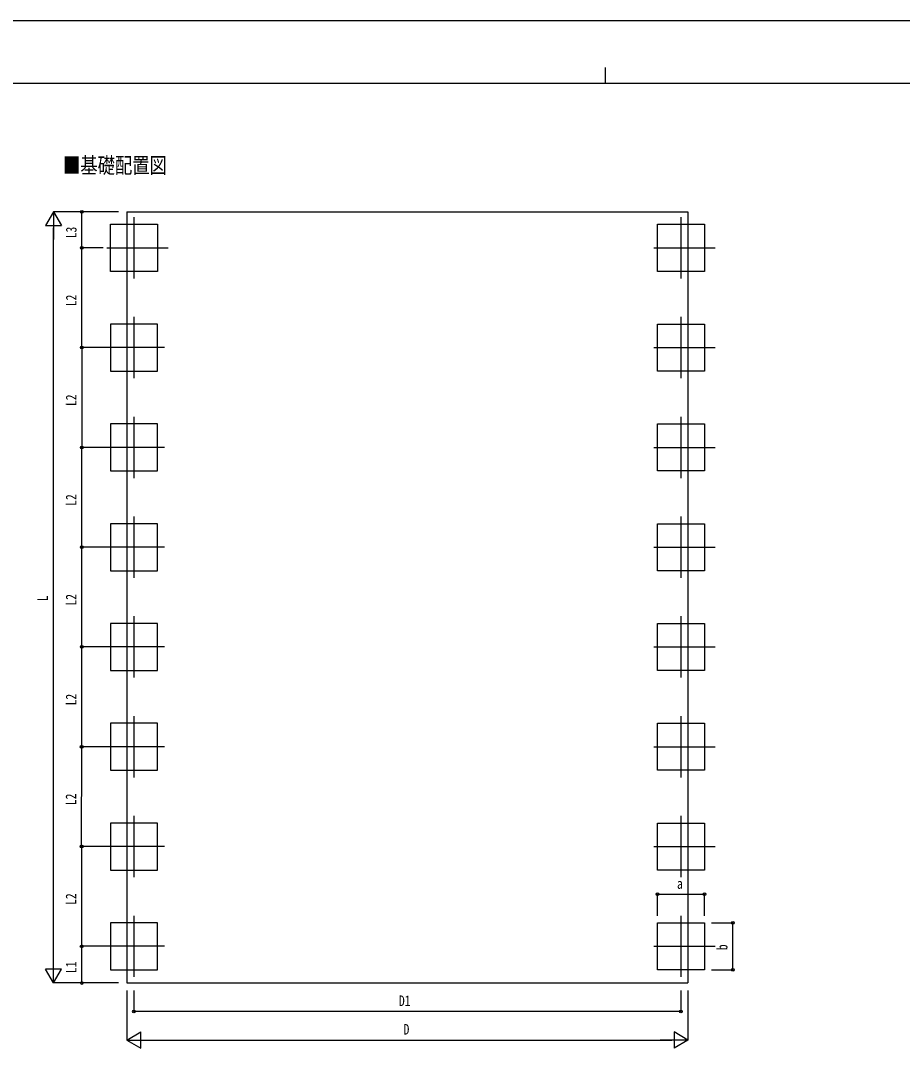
# Model space of a CAD drawing. Units: millimetres, scale not verified. Extents: x -18922 to 18922, y -13365 to 13365.
# Drawn here: x -8217 to 4144, y -1313 to 13365 of the extents above; entities that cross this region are included whole.
import ezdxf
from ezdxf.enums import TextEntityAlignment as Align

# ---------------------------------------------------------------- set-up
doc = ezdxf.new("R2010")
doc.units = ezdxf.units.MM
doc.header["$LTSCALE"] = 50
for name, color, linetype in [('0-2_USER1', 3, 'Continuous'), ('0-4_YKK_12', 2, 'Continuous'), ('0-6_YKK_A1', 4, 'Continuous'), ('0-7_YKK_D', 6, 'Continuous'), ('0-8_YKK_ZWAK', 7, 'Continuous')]:
    doc.layers.add(name, color=color, linetype=linetype)
doc.styles.add('ＭＳ ゴシック', font='')
doc.styles.get('ＭＳ ゴシック').set_extended_font_data('MS Gothic')

msp = doc.modelspace()

# ---------------------------------------------------------------- linework, layer by layer
at = {"layer": '0-4_YKK_12'}
for p, q in [((-6631.53, 10611.45), (-6631.53, 9751.45)), ((1041.47, 10611.07), (1041.47, 9751.07)), ((-7011.53, 10181.45), (-6151.53, 10181.45)), ((661.47, 10181.07), (1521.47, 10181.07)), ((-6631.53, 9211.07), (-6631.53, 8351.07)), ((1041.47, 9211.07), (1041.47, 8351.07)), ((-6201.53, 8781.07), (-7061.53, 8781.07)), ((661.47, 8781.07), (1521.47, 8781.07)), ((-6631.53, 7811.07), (-6631.53, 6951.07)), ((1041.47, 7811.07), (1041.47, 6951.07)), ((-6201.53, 7381.07), (-7061.53, 7381.07)), ((661.47, 7381.07), (1521.47, 7381.07)), ((-6631.53, 6411.07), (-6631.53, 5551.07)), ((1041.47, 6411.07), (1041.47, 5551.07)), ((-6201.53, 5981.07), (-7061.53, 5981.07)), ((661.47, 5981.07), (1521.47, 5981.07)), ((-6631.53, 5011.07), (-6631.53, 4151.07)), ((1041.47, 5011.07), (1041.47, 4151.07)), ((-6201.53, 4581.07), (-7061.53, 4581.07)), ((661.47, 4581.07), (1521.47, 4581.07)), ((-6631.53, 3611.07), (-6631.53, 2751.07)), ((1041.47, 3611.07), (1041.47, 2751.07)), ((-6201.53, 3181.07), (-7061.53, 3181.07)), ((661.47, 3181.07), (1521.47, 3181.07)), ((-6631.53, 2211.07), (-6631.53, 1351.07)), ((1041.47, 2211.07), (1041.47, 1351.07)), ((-6201.53, 1781.07), (-7061.53, 1781.07)), ((661.47, 1781.07), (1521.47, 1781.07)), ((-6631.53, 811.07), (-6631.53, -48.93)), ((1041.47, 811.07), (1041.47, -48.93)), ((-6201.53, 381.07), (-7061.53, 381.07)), ((661.47, 381.07), (1521.47, 381.07))]:
    msp.add_line(p, q, dxfattribs=at)
at = {"layer": '0-6_YKK_A1'}
for p, q in [((-6730.03, 10687.5), (1139.97, 10687.5)), ((-6730.03, 10687.5), (-6730.03, -133.52)), ((1139.97, 10687.5), (1139.97, -133.52)), ((-6730.03, -133.52), (1139.97, -133.52))]:
    msp.add_line(p, q, dxfattribs=at)
for points in [[(-6961.53, 9851.45), (-6961.53, 10511.45), (-6301.53, 10511.45), (-6301.53, 9851.45)], [(711.47, 9851.07), (711.47, 10511.07), (1371.47, 10511.07), (1371.47, 9851.07)], [(-6301.53, 8451.07), (-6301.53, 9111.07), (-6961.53, 9111.07), (-6961.53, 8451.07)], [(711.47, 8451.07), (711.47, 9111.07), (1371.47, 9111.07), (1371.47, 8451.07)], [(-6301.53, 7051.07), (-6301.53, 7711.07), (-6961.53, 7711.07), (-6961.53, 7051.07)], [(711.47, 7051.07), (711.47, 7711.07), (1371.47, 7711.07), (1371.47, 7051.07)], [(-6301.53, 5651.07), (-6301.53, 6311.07), (-6961.53, 6311.07), (-6961.53, 5651.07)], [(711.47, 5651.07), (711.47, 6311.07), (1371.47, 6311.07), (1371.47, 5651.07)], [(-6301.53, 4251.07), (-6301.53, 4911.07), (-6961.53, 4911.07), (-6961.53, 4251.07)], [(711.47, 4251.07), (711.47, 4911.07), (1371.47, 4911.07), (1371.47, 4251.07)], [(-6301.53, 2851.07), (-6301.53, 3511.07), (-6961.53, 3511.07), (-6961.53, 2851.07)], [(711.47, 2851.07), (711.47, 3511.07), (1371.47, 3511.07), (1371.47, 2851.07)], [(-6301.53, 1451.07), (-6301.53, 2111.07), (-6961.53, 2111.07), (-6961.53, 1451.07)], [(711.47, 1451.07), (711.47, 2111.07), (1371.47, 2111.07), (1371.47, 1451.07)], [(-6301.53, 51.07), (-6301.53, 711.07), (-6961.53, 711.07), (-6961.53, 51.07)], [(711.47, 51.07), (711.47, 711.07), (1371.47, 711.07), (1371.47, 51.07)]]:
    msp.add_lwpolyline(points, close=True, dxfattribs=at)
at = {"layer": '0-7_YKK_D'}
for p, q in [((-7761.53, 10687.54), (-7874.04, 10492.69)), ((-6847.03, 10687.5), (-7762.53, 10687.54)), ((-7761.53, 10687.54), (-7761.54, 10297.83)), ((-7761.53, 10687.54), (-7649.04, 10492.68)), ((-7061.53, 10687.5), (-7362.53, 10687.5)), ((-7361.53, 10181.45), (-7361.53, 10687.5)), ((-7874.04, 10492.69), (-7649.04, 10492.68)), ((-7761.95, 91.44), (-7761.54, 10462.54)), ((-7061.53, 10181.45), (-7362.53, 10181.45)), ((-7061.53, 10181.45), (-7362.53, 10181.45)), ((-7361.53, 8781.07), (-7361.53, 10181.45)), ((-7061.53, 8781.08), (-7363.53, 8781.18)), ((-7362.53, 8781.18), (-7363, 7381.18)), ((-7061.53, 8781.07), (-7362.53, 8781.07)), ((-7061.53, 7381.08), (-7364, 7381.18)), ((-7067.07, 7381.24), (-7363.58, 7381.34)), ((-7363.04, 5981.34), (-7362.58, 7381.34)), ((-7066.07, 5981.24), (-7364.04, 5981.34)), ((-7064.83, 5981.19), (-7364.04, 5981.28)), ((-7363.51, 4581.28), (-7363.04, 5981.28)), ((-7063.83, 4581.19), (-7364.51, 4581.29)), ((-7061.6, 4581.13), (-7364.51, 4581.23)), ((-7363.98, 3181.23), (-7363.51, 4581.23)), ((-7062.53, 3181.07), (-7365.98, 3181.17)), ((-7365.44, 1781.17), (-7364.98, 3181.17)), ((-7060.6, 3181.13), (-7364.98, 3181.23)), ((-7061.53, 1781.07), (-7366.44, 1781.17)), ((-7062.53, 1781.08), (-7365.44, 1781.18)), ((-7364.91, 381.18), (-7364.44, 1781.18)), ((711.47, 811.07), (711.47, 1112.07)), ((711.47, 1111.07), (1371.47, 1111.07)), ((1371.47, 811.07), (1371.47, 1112.07)), ((1471.47, 711.07), (1772.47, 711.07)), ((1771.47, 51.07), (1771.47, 711.07)), ((-7061.53, 381.08), (-7365.91, 381.18)), ((-7061.53, 381.07), (-7362.94, 381.09)), ((-7361.96, -133.57), (-7361.94, 381.09)), ((-7761.96, -133.56), (-7761.95, 256.16)), ((-7761.96, -133.56), (-7874.46, 61.3)), ((-7649.46, 61.3), (-7874.46, 61.3)), ((-7761.96, -133.56), (-7649.46, 61.3)), ((1471.47, 51.07), (1772.47, 51.07)), ((-6847.03, -133.59), (-7762.96, -133.56)), ((-6847.03, -133.59), (-7362.96, -133.57)), ((-6730.03, -236.9), (-6730.03, -934.52)), ((-6631.53, -236.9), (-6631.53, -534.52)), ((1041.47, -237.02), (1041.47, -534.52)), ((1139.97, -237.02), (1139.97, -934.52)), ((1041.47, -533.52), (-6631.53, -533.52)), ((-6730.03, -933.52), (-6535.18, -821.02)), ((-6535.18, -1046.02), (-6535.18, -821.02)), ((1139.97, -933.52), (945.11, -821.02)), ((945.11, -821.02), (945.11, -1046.02)), ((-6730.03, -933.52), (-6535.18, -1046.02)), ((-6730.03, -933.52), (-6340.32, -933.52)), ((-6505.03, -933.52), (914.97, -933.52)), ((1139.97, -933.52), (750.25, -933.52)), ((1139.97, -933.52), (945.11, -1046.02))]:
    msp.add_line(p, q, dxfattribs=at)
for centre in [(-7361.53, 10687.5), (-7361.53, 10181.45), (-7361.53, 10181.45), (-7362.53, 8781.18), (-7361.53, 8781.07), (-7363, 7381.18), (-7362.58, 7381.34), (-7363.04, 5981.34), (-7363.04, 5981.28), (-7363.51, 4581.28), (-7363.51, 4581.23), (-7364.98, 3181.17), (-7363.98, 3181.23), (-7365.44, 1781.17), (-7364.44, 1781.18), (711.47, 1111.07), (1371.47, 1111.07), (1771.47, 711.07), (-7364.91, 381.18), (-7361.94, 381.09), (1771.47, 51.07), (-7361.96, -133.57), (-6631.53, -533.52), (1041.47, -533.52)]:
    msp.add_circle(centre, 19.12, dxfattribs=at)
at = {"layer": '0-8_YKK_ZWAK'}
for p, q in [((-22.41, 12712.5), (-22.41, 12487.5)), ((17527.59, 12487.5), (-17572.41, 12487.5))]:
    msp.add_line(p, q, dxfattribs=at)
msp.add_lwpolyline([(-18922.5, -13365), (18922.5, -13365), (18922.5, 13365), (-18922.5, 13365)], close=True, dxfattribs=at)

# ---------------------------------------------------------------- texts
at = {"layer": '0-2_USER1', "style": 'ＭＳ ゴシック', "width": 0.8}
msp.add_text('■基礎配置図', height=222.7, dxfattribs=at).set_placement((-7627.25, 11160.58), align=Align.BOTTOM_LEFT)
at = {"layer": '0-7_YKK_D', "style": 'ＭＳ ゴシック', "width": 0.8}
for s, rotation, p in [('L3', 90, (-7393.53, 10315.67)), ('L2', 90, (-7393.53, 9362.46)), ('L2', 89.981, (-7394.81, 7962.39)), ('L2', 89.981, (-7394.85, 6562.55)), ('L', 89.998, (-7793.75, 5222.99)), ('L2', 89.981, (-7395.32, 5162.5)), ('L2', 89.981, (-7395.78, 3762.44)), ('L2', 89.981, (-7397.25, 2362.38)), ('L2', 89.981, (-7396.72, 962.39)), ('b', 90, (1739.47, 327.07)), ('L1', 89.998, (-7393.96, 4.96))]:
    msp.add_text(s, height=148.5, rotation=rotation, dxfattribs=at).set_placement(p, align=Align.BOTTOM_LEFT)
for s, p in [('a', (987.47, 1143.07)), ('D1', (-2913.83, -501.52)), ('D', (-2849.03, -901.52))]:
    msp.add_text(s, height=148.5, dxfattribs=at).set_placement(p, align=Align.BOTTOM_LEFT)

doc.saveas('drawing.dxf')
